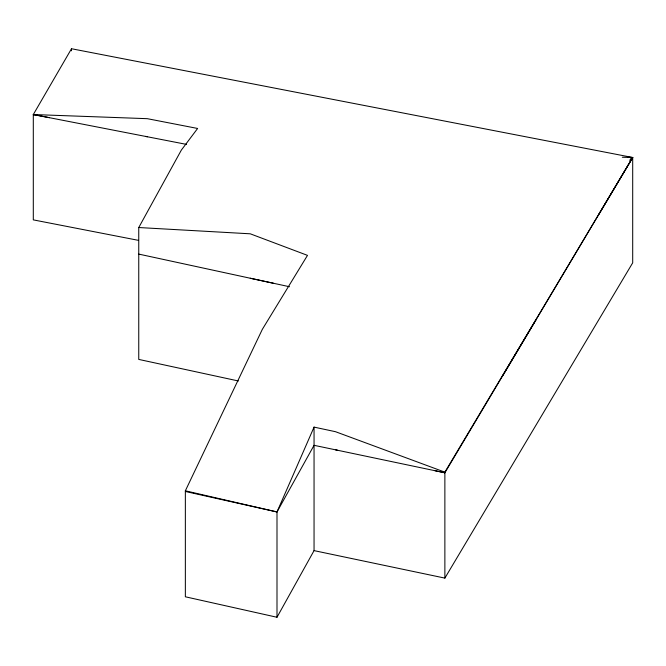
<?xml version="1.0" encoding="UTF-8"?>
<svg xmlns="http://www.w3.org/2000/svg" width="666" height="666" viewBox="0 0 666 666"><rect width="100%" height="100%" fill="white"/><g stroke="black" fill="none" stroke-linecap="round" stroke-linejoin="round"><path stroke-width="1" d="M276.998 617.265L276.998 511.954L314.052 427.114L335.473 431.693L444.871 472.144L444.871 578.105L314.052 550.624L276.998 617.265L185.356 596.786L185.356 490.8L262.329 329.354L307.492 255.369L250.266 233.808L138.753 227.531L138.753 359.415L238.37 380.977M138.753 227.531L181.36 150.075L197.619 128.463L147.336 118.681L33.3 114.535L33.3 219.872L138.42 240.343M185.356 491.466L276.998 511.954L314.052 445.313L444.871 472.785L632.7 157.501L71.495 48.735L33.3 114.552L186.555 144.397M502.863 375.457L536.43 319.106M598.884 214.277L632.7 157.501L627.514 157.126M444.871 578.105L632.7 262.82L632.7 157.501L622.319 157.243M444.871 472.144L632.7 157.501L630.777 158.292M629.611 160.29L632.7 157.501M35.373 114.702L33.3 114.552L49.376 117.674M145.413 136.388L147.336 136.763M435.006 470.712L444.871 472.785M335.473 449.808L337.587 450.258M250.266 278.238L273.543 283.275M138.753 254.096L289.519 286.738M185.356 490.8L276.998 511.954M314.052 427.114L314.052 550.624M71.495 48.735L71.495 50.799"/></g></svg>
